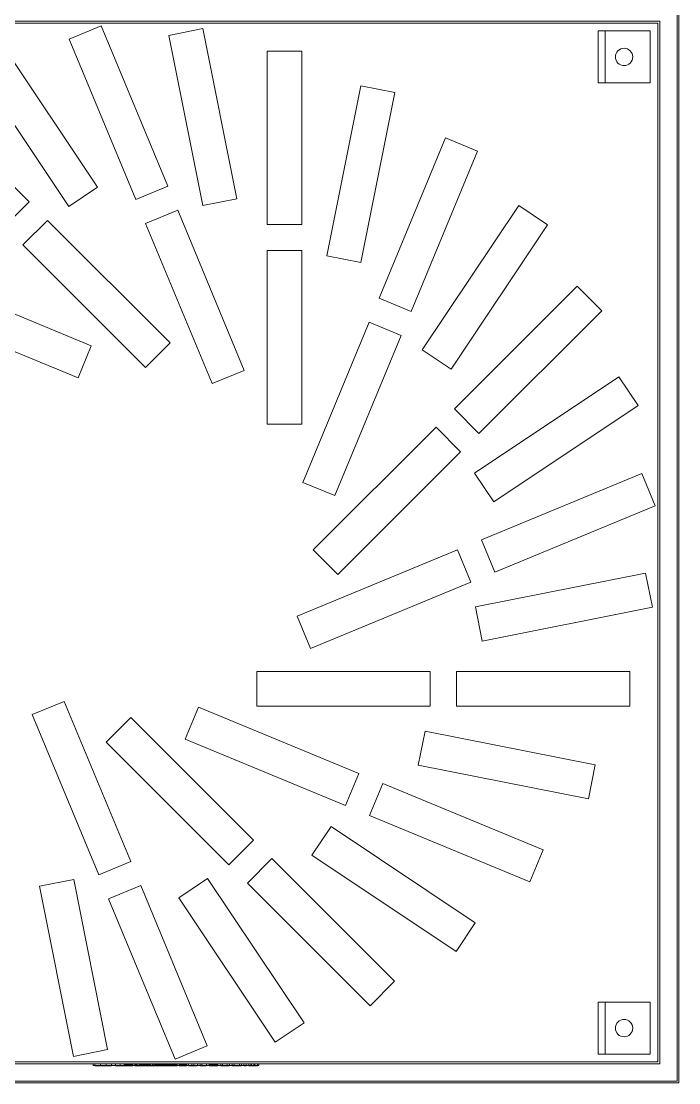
# Model space of a CAD drawing. Header units: inches. Extents: x -772 to 6765, y -813 to 4093.
# Drawn here: x 4043.3 to 4081.2, y 92.6 to 153.8 of the extents above; entities that cross this region are included whole.
import ezdxf

# ---------------------------------------------------------------- set-up
doc = ezdxf.new("R2010")
doc.units = ezdxf.units.IN
doc.header["$MEASUREMENT"] = 0
doc.layers.add('MTY-UFLEME-KANALI', color=20, linetype='Continuous')
doc.layers.add('VDI3805_Objects', color=7, linetype='Continuous', lineweight=0)

# ---------------------------------------------------------------- blocks, each defined once
blk = doc.blocks.new('150_970_03')
at = {"layer": 'VDI3805_Objects', "color": 7}
for p, q in [((-0.0696, 0.3005), (-0.0696, 0.3015)), ((-0.0696, 0.3015), (0.026, 0.3015)), ((0.026, 0.3005), (-0.0696, 0.3005)), ((0.026, 0.3005), (0.026, 0.3015))]:
    blk.add_line(p, q, dxfattribs=at)
at = {"layer": 'VDI3805_Objects', "color": 38}
for p, q in [((-0.06715, 0.3018), (-0.06884, 0.3018)), ((-0.06884, 0.3018), (-0.06884, 0.3006)), ((-0.06884, 0.3018), (-0.0666, 0.3018)), ((-0.06884, 0.3006), (-0.06715, 0.3006)), ((-0.0666, 0.3006), (-0.06884, 0.3006)), ((-0.06527, 0.3018), (-0.06715, 0.3018)), ((-0.06715, 0.3018), (-0.06715, 0.3006)), ((-0.06715, 0.3006), (-0.06527, 0.3006)), ((-0.0666, 0.3018), (-0.0666, 0.3006)), ((-0.065, 0.3018), (-0.06527, 0.3018)), ((-0.06527, 0.3018), (-0.06527, 0.3006)), ((-0.06527, 0.3006), (-0.065, 0.3006)), ((-0.065, 0.3018), (-0.06382, 0.3018)), ((-0.065, 0.3018), (-0.065, 0.3006)), ((-0.06382, 0.3006), (-0.065, 0.3006)), ((-0.06382, 0.3018), (-0.06382, 0.3006)), ((-0.06094, 0.3018), (-0.06214, 0.3018)), ((-0.06214, 0.3006), (-0.06214, 0.3018)), ((-0.06094, 0.3006), (-0.06214, 0.3006)), ((-0.06094, 0.3006), (-0.06094, 0.3018)), ((-0.05834, 0.3018), (-0.05944, 0.3018)), ((-0.05944, 0.3018), (-0.05944, 0.3006)), ((-0.05944, 0.3018), (-0.05833, 0.3018)), ((-0.05944, 0.3006), (-0.05834, 0.3006)), ((-0.05833, 0.3006), (-0.05944, 0.3006)), ((-0.05532, 0.3018), (-0.05834, 0.3018)), ((-0.05834, 0.3018), (-0.05834, 0.3006)), ((-0.05834, 0.3006), (-0.05532, 0.3006)), ((-0.05833, 0.3018), (-0.05833, 0.3006)), ((-0.05833, 0.3018), (-0.05534, 0.3018)), ((-0.05534, 0.3006), (-0.05833, 0.3006)), ((-0.05534, 0.3018), (-0.05534, 0.3006)), ((-0.05534, 0.3018), (-0.05414, 0.3018)), ((-0.05414, 0.3006), (-0.05534, 0.3006)), ((-0.05414, 0.3018), (-0.05532, 0.3018)), ((-0.05532, 0.3018), (-0.05532, 0.3006)), ((-0.05532, 0.3006), (-0.05414, 0.3006)), ((-0.05414, 0.3018), (-0.05414, 0.3006)), ((-0.05134, 0.3018), (-0.05254, 0.3018)), ((-0.05254, 0.3018), (-0.05254, 0.3006)), ((-0.05254, 0.3006), (-0.05134, 0.3006)), ((-0.04864, 0.3018), (-0.05134, 0.3018)), ((-0.05134, 0.3018), (-0.05134, 0.3006)), ((-0.05134, 0.3006), (-0.04864, 0.3006)), ((-0.04864, 0.3018), (-0.04754, 0.3018)), ((-0.04864, 0.3018), (-0.04864, 0.3006)), ((-0.04754, 0.3006), (-0.04864, 0.3006)), ((-0.04754, 0.3018), (-0.04754, 0.3006)), ((-0.04592, 0.3018), (-0.04593, 0.3018)), ((-0.04593, 0.3018), (-0.04593, 0.3006)), ((-0.04593, 0.3018), (-0.04537, 0.3018)), ((-0.04537, 0.3018), (-0.04593, 0.3018)), ((-0.04593, 0.3018), (-0.04593, 0.3006)), ((-0.04593, 0.3018), (-0.04592, 0.3018)), ((-0.04593, 0.3006), (-0.04592, 0.3006)), ((-0.04537, 0.3006), (-0.04593, 0.3006)), ((-0.04593, 0.3006), (-0.04537, 0.3006)), ((-0.04592, 0.3006), (-0.04593, 0.3006)), ((-0.04592, 0.3018), (-0.04559, 0.3018)), ((-0.04558, 0.3018), (-0.04592, 0.3018)), ((-0.04592, 0.3018), (-0.04592, 0.3006)), ((-0.04559, 0.3006), (-0.04592, 0.3006)), ((-0.04592, 0.3006), (-0.04558, 0.3006)), ((-0.04559, 0.3018), (-0.04559, 0.3006)), ((-0.04559, 0.3018), (-0.04532, 0.3018)), ((-0.04532, 0.3006), (-0.04559, 0.3006)), ((-0.04531, 0.3018), (-0.04558, 0.3018)), ((-0.04558, 0.3018), (-0.04558, 0.3006)), ((-0.04558, 0.3006), (-0.04531, 0.3006)), ((-0.04537, 0.3018), (-0.04537, 0.3006)), ((-0.04537, 0.3018), (-0.04477, 0.3018)), ((-0.04477, 0.3018), (-0.04537, 0.3018)), ((-0.04537, 0.3018), (-0.04537, 0.3006)), ((-0.04477, 0.3006), (-0.04537, 0.3006)), ((-0.04537, 0.3006), (-0.04477, 0.3006)), ((-0.04532, 0.3018), (-0.04532, 0.3006)), ((-0.04532, 0.3018), (-0.045, 0.3018)), ((-0.045, 0.3006), (-0.04532, 0.3006)), ((-0.04499, 0.3018), (-0.04531, 0.3018)), ((-0.04531, 0.3018), (-0.04531, 0.3006)), ((-0.04531, 0.3006), (-0.04499, 0.3006)), ((-0.045, 0.3018), (-0.045, 0.3006)), ((-0.045, 0.3018), (-0.04465, 0.3018)), ((-0.04465, 0.3006), (-0.045, 0.3006)), ((-0.04464, 0.3018), (-0.04499, 0.3018)), ((-0.04499, 0.3018), (-0.04499, 0.3006)), ((-0.04499, 0.3006), (-0.04464, 0.3006)), ((-0.04477, 0.3018), (-0.04477, 0.3006)), ((-0.04477, 0.3018), (-0.04415, 0.3018)), ((-0.04415, 0.3018), (-0.04477, 0.3018)), ((-0.04477, 0.3018), (-0.04477, 0.3006)), ((-0.04415, 0.3006), (-0.04477, 0.3006)), ((-0.04477, 0.3006), (-0.04415, 0.3006)), ((-0.04465, 0.3018), (-0.04465, 0.3006)), ((-0.04465, 0.3018), (-0.04428, 0.3018)), ((-0.04428, 0.3006), (-0.04465, 0.3006)), ((-0.04427, 0.3018), (-0.04464, 0.3018)), ((-0.04464, 0.3018), (-0.04464, 0.3006)), ((-0.04464, 0.3006), (-0.04427, 0.3006)), ((-0.04428, 0.3018), (-0.04428, 0.3006)), ((-0.04428, 0.3018), (-0.04392, 0.3018)), ((-0.04392, 0.3006), (-0.04428, 0.3006)), ((-0.04391, 0.3018), (-0.04427, 0.3018)), ((-0.04427, 0.3018), (-0.04427, 0.3006)), ((-0.04427, 0.3006), (-0.04391, 0.3006)), ((-0.04415, 0.3018), (-0.04415, 0.3006)), ((-0.04415, 0.3018), (-0.04353, 0.3018)), ((-0.04353, 0.3018), (-0.04415, 0.3018)), ((-0.04415, 0.3018), (-0.04415, 0.3006)), ((-0.04353, 0.3006), (-0.04415, 0.3006)), ((-0.04415, 0.3006), (-0.04353, 0.3006)), ((-0.04392, 0.3018), (-0.04392, 0.3006)), ((-0.04392, 0.3018), (-0.04356, 0.3018)), ((-0.04356, 0.3006), (-0.04392, 0.3006)), ((-0.04355, 0.3018), (-0.04391, 0.3018)), ((-0.04391, 0.3018), (-0.04391, 0.3006)), ((-0.04391, 0.3006), (-0.04355, 0.3006)), ((-0.04356, 0.3018), (-0.04356, 0.3006)), ((-0.04356, 0.3018), (-0.04323, 0.3018)), ((-0.04323, 0.3006), (-0.04356, 0.3006)), ((-0.04322, 0.3018), (-0.04355, 0.3018)), ((-0.04355, 0.3018), (-0.04355, 0.3006)), ((-0.04355, 0.3006), (-0.04322, 0.3006)), ((-0.04353, 0.3018), (-0.04353, 0.3006)), ((-0.04353, 0.3018), (-0.04294, 0.3018)), ((-0.04294, 0.3018), (-0.04353, 0.3018)), ((-0.04353, 0.3018), (-0.04353, 0.3006)), ((-0.04294, 0.3006), (-0.04353, 0.3006)), ((-0.04353, 0.3006), (-0.04294, 0.3006)), ((-0.04323, 0.3018), (-0.04323, 0.3006)), ((-0.04323, 0.3018), (-0.04294, 0.3018)), ((-0.04294, 0.3006), (-0.04323, 0.3006)), ((-0.04293, 0.3018), (-0.04322, 0.3018)), ((-0.04322, 0.3018), (-0.04322, 0.3006)), ((-0.04322, 0.3006), (-0.04293, 0.3006)), ((-0.04294, 0.3018), (-0.04294, 0.3006)), ((-0.04294, 0.3018), (-0.0427, 0.3018)), ((-0.04294, 0.3018), (-0.04294, 0.3006)), ((-0.04294, 0.3018), (-0.04239, 0.3018)), ((-0.04239, 0.3018), (-0.04294, 0.3018)), ((-0.04294, 0.3018), (-0.04294, 0.3006)), ((-0.0427, 0.3006), (-0.04294, 0.3006)), ((-0.04239, 0.3006), (-0.04294, 0.3006)), ((-0.04294, 0.3006), (-0.04239, 0.3006)), ((-0.0427, 0.3018), (-0.04293, 0.3018)), ((-0.04293, 0.3018), (-0.04293, 0.3006)), ((-0.04293, 0.3006), (-0.0427, 0.3006)), ((-0.0427, 0.3018), (-0.0427, 0.3006)), ((-0.0427, 0.3018), (-0.04253, 0.3018)), ((-0.04252, 0.3018), (-0.0427, 0.3018)), ((-0.0427, 0.3018), (-0.0427, 0.3006)), ((-0.04253, 0.3006), (-0.0427, 0.3006)), ((-0.0427, 0.3006), (-0.04252, 0.3006)), ((-0.04253, 0.3018), (-0.04253, 0.3006)), ((-0.04253, 0.3018), (-0.04241, 0.3018)), ((-0.04241, 0.3006), (-0.04253, 0.3006)), ((-0.04241, 0.3018), (-0.04252, 0.3018)), ((-0.04252, 0.3018), (-0.04252, 0.3006)), ((-0.04252, 0.3006), (-0.04241, 0.3006)), ((-0.04241, 0.3018), (-0.04241, 0.3006)), ((-0.04241, 0.3018), (-0.04238, 0.3018)), ((-0.04238, 0.3018), (-0.04241, 0.3018)), ((-0.04241, 0.3018), (-0.04241, 0.3006)), ((-0.04238, 0.3006), (-0.04241, 0.3006)), ((-0.04241, 0.3006), (-0.04238, 0.3006)), ((-0.04239, 0.3018), (-0.04239, 0.3006)), ((-0.04239, 0.3018), (-0.04191, 0.3018)), ((-0.04191, 0.3018), (-0.04239, 0.3018)), ((-0.04239, 0.3018), (-0.04239, 0.3006)), ((-0.04191, 0.3006), (-0.04239, 0.3006)), ((-0.04239, 0.3006), (-0.04191, 0.3006)), ((-0.04238, 0.3018), (-0.04238, 0.3006)), ((-0.04191, 0.3018), (-0.04191, 0.3006)), ((-0.04191, 0.3018), (-0.04152, 0.3018)), ((-0.04152, 0.3018), (-0.04191, 0.3018)), ((-0.04191, 0.3018), (-0.04191, 0.3006)), ((-0.04152, 0.3006), (-0.04191, 0.3006)), ((-0.04191, 0.3006), (-0.04152, 0.3006)), ((-0.04152, 0.3018), (-0.04152, 0.3006)), ((-0.04152, 0.3018), (-0.04123, 0.3018)), ((-0.04123, 0.3006), (-0.04152, 0.3006)), ((-0.04123, 0.3018), (-0.04123, 0.3006)), ((-0.04123, 0.3018), (-0.04105, 0.3018)), ((-0.04105, 0.3006), (-0.04123, 0.3006)), ((-0.04105, 0.3018), (-0.04105, 0.3006)), ((-0.04105, 0.3018), (-0.04099, 0.3018)), ((-0.04099, 0.3006), (-0.04105, 0.3006)), ((-0.04099, 0.3018), (-0.04099, 0.3006)), ((-0.03944, 0.3018), (-0.03564, 0.3018)), ((-0.03944, 0.3018), (-0.03944, 0.3006)), ((-0.03944, 0.3018), (-0.03674, 0.3018)), ((-0.03564, 0.3006), (-0.03944, 0.3006)), ((-0.03674, 0.3006), (-0.03944, 0.3006)), ((-0.03674, 0.3018), (-0.03674, 0.3006)), ((-0.03564, 0.3018), (-0.03564, 0.3006)), ((-0.02894, 0.3018), (-0.03414, 0.3018)), ((-0.03414, 0.3018), (-0.03414, 0.3006)), ((-0.03414, 0.3018), (-0.03214, 0.3018)), ((-0.03414, 0.3006), (-0.02894, 0.3006)), ((-0.03214, 0.3006), (-0.03414, 0.3006)), ((-0.03214, 0.3018), (-0.03214, 0.3006)), ((-0.03214, 0.3018), (-0.03094, 0.3018)), ((-0.03094, 0.3006), (-0.03214, 0.3006)), ((-0.03094, 0.3018), (-0.03094, 0.3006)), ((-0.03094, 0.3018), (-0.02894, 0.3018)), ((-0.02894, 0.3006), (-0.03094, 0.3006)), ((-0.02894, 0.3018), (-0.02894, 0.3006)), ((-0.02808, 0.3018), (-0.02812, 0.3018)), ((-0.02812, 0.3018), (-0.02812, 0.3006)), ((-0.02812, 0.3006), (-0.02808, 0.3006)), ((-0.02808, 0.3018), (-0.02794, 0.3018)), ((-0.02808, 0.3018), (-0.02808, 0.3006)), ((-0.02794, 0.3006), (-0.02808, 0.3006)), ((-0.02794, 0.3018), (-0.02794, 0.3006)), ((-0.02794, 0.3018), (-0.02773, 0.3018)), ((-0.02773, 0.3006), (-0.02794, 0.3006)), ((-0.02776, 0.3006), (-0.02776, 0.3018)), ((-0.02776, 0.3018), (-0.02772, 0.3018)), ((-0.02772, 0.3006), (-0.02776, 0.3006)), ((-0.02773, 0.3018), (-0.02773, 0.3006)), ((-0.02773, 0.3018), (-0.02745, 0.3018)), ((-0.02745, 0.3006), (-0.02773, 0.3006)), ((-0.02772, 0.3006), (-0.02772, 0.3018)), ((-0.02772, 0.3018), (-0.02761, 0.3018)), ((-0.02761, 0.3006), (-0.02772, 0.3006)), ((-0.02761, 0.3006), (-0.02761, 0.3018)), ((-0.02761, 0.3018), (-0.02743, 0.3018)), ((-0.02743, 0.3006), (-0.02761, 0.3006)), ((-0.02745, 0.3018), (-0.02745, 0.3006)), ((-0.02745, 0.3018), (-0.0271, 0.3018)), ((-0.0271, 0.3006), (-0.02745, 0.3006)), ((-0.02743, 0.3006), (-0.02743, 0.3018)), ((-0.02743, 0.3018), (-0.02719, 0.3018)), ((-0.02719, 0.3006), (-0.02743, 0.3006)), ((-0.02719, 0.3006), (-0.02719, 0.3018)), ((-0.02719, 0.3018), (-0.0269, 0.3018)), ((-0.0269, 0.3006), (-0.02719, 0.3006)), ((-0.0271, 0.3018), (-0.0271, 0.3006)), ((-0.0271, 0.3018), (-0.0267, 0.3018)), ((-0.0267, 0.3006), (-0.0271, 0.3006)), ((-0.02628, 0.3018), (-0.02695, 0.3018)), ((-0.02695, 0.3018), (-0.02695, 0.3006)), ((-0.02695, 0.3018), (-0.0265, 0.3018)), ((-0.02693, 0.3018), (-0.02695, 0.3018)), ((-0.02695, 0.3018), (-0.02694, 0.3018)), ((-0.02695, 0.3018), (-0.02695, 0.3006)), ((-0.02695, 0.3006), (-0.02628, 0.3006)), ((-0.0265, 0.3006), (-0.02695, 0.3006)), ((-0.02694, 0.3006), (-0.02695, 0.3006)), ((-0.02695, 0.3006), (-0.02694, 0.3006)), ((-0.02693, 0.3006), (-0.02695, 0.3006)), ((-0.02694, 0.3018), (-0.0269, 0.3018)), ((-0.02694, 0.3018), (-0.02694, 0.3006)), ((-0.0269, 0.3006), (-0.02694, 0.3006)), ((-0.02687, 0.3018), (-0.02693, 0.3018)), ((-0.02693, 0.3018), (-0.02693, 0.3006)), ((-0.02687, 0.3006), (-0.02693, 0.3006)), ((-0.0269, 0.3006), (-0.0269, 0.3018)), ((-0.0269, 0.3018), (-0.02656, 0.3018)), ((-0.0269, 0.3018), (-0.02684, 0.3018)), ((-0.0269, 0.3018), (-0.0269, 0.3006)), ((-0.02656, 0.3006), (-0.0269, 0.3006)), ((-0.02684, 0.3006), (-0.0269, 0.3006)), ((-0.0268, 0.3018), (-0.02687, 0.3018)), ((-0.02687, 0.3018), (-0.02687, 0.3006)), ((-0.0268, 0.3006), (-0.02687, 0.3006)), ((-0.02674, 0.3018), (-0.02684, 0.3018)), ((-0.02684, 0.3018), (-0.02684, 0.3006)), ((-0.02684, 0.3006), (-0.02674, 0.3006)), ((-0.02669, 0.3018), (-0.0268, 0.3018)), ((-0.0268, 0.3018), (-0.0268, 0.3006)), ((-0.02669, 0.3006), (-0.0268, 0.3006)), ((-0.02663, 0.3018), (-0.02674, 0.3018)), ((-0.02674, 0.3018), (-0.02674, 0.3006)), ((-0.02674, 0.3006), (-0.02663, 0.3006)), ((-0.0267, 0.3018), (-0.0267, 0.3006)), ((-0.0267, 0.3018), (-0.02627, 0.3018)), ((-0.02627, 0.3006), (-0.0267, 0.3006)), ((-0.02657, 0.3018), (-0.02669, 0.3018)), ((-0.02669, 0.3018), (-0.02669, 0.3006)), ((-0.02657, 0.3006), (-0.02669, 0.3006)), ((-0.0265, 0.3018), (-0.02663, 0.3018)), ((-0.02663, 0.3018), (-0.02663, 0.3006)), ((-0.02663, 0.3006), (-0.0265, 0.3006)), ((-0.02643, 0.3018), (-0.02657, 0.3018)), ((-0.02657, 0.3018), (-0.02657, 0.3006)), ((-0.02643, 0.3006), (-0.02657, 0.3006)), ((-0.02656, 0.3006), (-0.02656, 0.3018)), ((-0.02656, 0.3018), (-0.0262, 0.3018)), ((-0.0262, 0.3006), (-0.02656, 0.3006)), ((-0.02653, 0.3006), (-0.02653, 0.3018)), ((-0.02653, 0.3018), (-0.02652, 0.3018)), ((-0.02652, 0.3006), (-0.02653, 0.3006)), ((-0.02652, 0.3006), (-0.02652, 0.3018)), ((-0.02652, 0.3018), (-0.0265, 0.3018)), ((-0.0265, 0.3006), (-0.02652, 0.3006)), ((-0.02635, 0.3018), (-0.0265, 0.3018)), ((-0.0265, 0.3018), (-0.0265, 0.3006)), ((-0.0265, 0.3018), (-0.0265, 0.3006)), ((-0.0265, 0.3018), (-0.02582, 0.3018)), ((-0.0265, 0.3006), (-0.0265, 0.3018)), ((-0.0265, 0.3018), (-0.02647, 0.3018)), ((-0.0265, 0.3006), (-0.02635, 0.3006)), ((-0.02582, 0.3006), (-0.0265, 0.3006)), ((-0.02647, 0.3006), (-0.0265, 0.3006)), ((-0.02647, 0.3006), (-0.02647, 0.3018)), ((-0.02647, 0.3018), (-0.02643, 0.3018)), ((-0.02643, 0.3006), (-0.02647, 0.3006)), ((-0.02628, 0.3018), (-0.02643, 0.3018)), ((-0.02643, 0.3018), (-0.02643, 0.3006)), ((-0.02643, 0.3006), (-0.02643, 0.3018)), ((-0.02643, 0.3018), (-0.02638, 0.3018)), ((-0.02628, 0.3006), (-0.02643, 0.3006)), ((-0.02638, 0.3006), (-0.02643, 0.3006)), ((-0.02638, 0.3006), (-0.02638, 0.3018)), ((-0.02638, 0.3018), (-0.02633, 0.3018)), ((-0.02633, 0.3006), (-0.02638, 0.3006)), ((-0.0262, 0.3018), (-0.02635, 0.3018)), ((-0.02635, 0.3018), (-0.02635, 0.3006)), ((-0.02635, 0.3006), (-0.0262, 0.3006)), ((-0.02633, 0.3006), (-0.02633, 0.3018)), ((-0.02633, 0.3018), (-0.02626, 0.3018)), ((-0.02626, 0.3006), (-0.02633, 0.3006)), ((-0.02628, 0.3018), (-0.02628, 0.3006)), ((-0.02627, 0.3018), (-0.02627, 0.3006)), ((-0.02627, 0.3018), (-0.02582, 0.3018)), ((-0.02582, 0.3006), (-0.02627, 0.3006)), ((-0.02626, 0.3006), (-0.02626, 0.3018)), ((-0.0262, 0.3018), (-0.02626, 0.3018)), ((-0.02626, 0.3006), (-0.0262, 0.3006)), ((-0.0262, 0.3006), (-0.0262, 0.3018)), ((-0.0262, 0.3018), (-0.02582, 0.3018)), ((-0.02492, 0.3018), (-0.0262, 0.3018)), ((-0.0262, 0.3018), (-0.0262, 0.3006)), ((-0.02529, 0.3018), (-0.0262, 0.3018)), ((-0.02582, 0.3006), (-0.0262, 0.3006)), ((-0.0262, 0.3006), (-0.02492, 0.3006)), ((-0.0262, 0.3006), (-0.02529, 0.3006)), ((-0.02582, 0.3006), (-0.02582, 0.3018)), ((-0.02582, 0.3018), (-0.02544, 0.3018)), ((-0.02582, 0.3018), (-0.02537, 0.3018)), ((-0.02582, 0.3018), (-0.02582, 0.3006)), ((-0.02582, 0.3018), (-0.02529, 0.3018)), ((-0.02544, 0.3006), (-0.02582, 0.3006)), ((-0.02537, 0.3006), (-0.02582, 0.3006)), ((-0.02529, 0.3006), (-0.02582, 0.3006)), ((-0.02544, 0.3006), (-0.02544, 0.3018)), ((-0.02544, 0.3018), (-0.02508, 0.3018)), ((-0.02508, 0.3006), (-0.02544, 0.3006)), ((-0.02494, 0.3018), (-0.02537, 0.3018)), ((-0.02537, 0.3018), (-0.02537, 0.3006)), ((-0.02537, 0.3006), (-0.02494, 0.3006)), ((-0.02529, 0.3018), (-0.02529, 0.3006)), ((-0.02529, 0.3018), (-0.02492, 0.3018)), ((-0.02492, 0.3006), (-0.02529, 0.3006)), ((-0.02508, 0.3006), (-0.02508, 0.3018)), ((-0.02508, 0.3018), (-0.02474, 0.3018)), ((-0.02474, 0.3006), (-0.02508, 0.3006)), ((-0.02454, 0.3018), (-0.02494, 0.3018)), ((-0.02494, 0.3018), (-0.02494, 0.3006)), ((-0.02494, 0.3006), (-0.02454, 0.3006)), ((-0.02492, 0.3018), (-0.02492, 0.3006)), ((-0.02474, 0.3006), (-0.02474, 0.3018)), ((-0.02474, 0.3018), (-0.02445, 0.3018)), ((-0.02445, 0.3006), (-0.02474, 0.3006)), ((-0.02419, 0.3018), (-0.02454, 0.3018)), ((-0.02454, 0.3018), (-0.02454, 0.3006)), ((-0.02454, 0.3006), (-0.02419, 0.3006)), ((-0.02445, 0.3006), (-0.02445, 0.3018)), ((-0.02445, 0.3018), (-0.02421, 0.3018)), ((-0.02421, 0.3006), (-0.02445, 0.3006)), ((-0.02421, 0.3006), (-0.02421, 0.3018)), ((-0.02421, 0.3018), (-0.02403, 0.3018)), ((-0.02403, 0.3006), (-0.02421, 0.3006)), ((-0.02391, 0.3018), (-0.02419, 0.3018)), ((-0.02419, 0.3018), (-0.02419, 0.3006)), ((-0.02419, 0.3006), (-0.02391, 0.3006)), ((-0.02403, 0.3006), (-0.02403, 0.3018)), ((-0.02403, 0.3018), (-0.02392, 0.3018)), ((-0.02392, 0.3006), (-0.02403, 0.3006)), ((-0.02392, 0.3006), (-0.02392, 0.3018)), ((-0.02388, 0.3018), (-0.02392, 0.3018)), ((-0.02392, 0.3006), (-0.02388, 0.3006)), ((-0.02391, 0.3018), (-0.0237, 0.3018)), ((-0.02391, 0.3018), (-0.02391, 0.3006)), ((-0.0237, 0.3006), (-0.02391, 0.3006)), ((-0.02388, 0.3006), (-0.02388, 0.3018)), ((-0.0237, 0.3018), (-0.0237, 0.3006)), ((-0.0237, 0.3018), (-0.02356, 0.3018)), ((-0.02356, 0.3006), (-0.0237, 0.3006)), ((-0.02356, 0.3018), (-0.02356, 0.3006)), ((-0.02356, 0.3018), (-0.02352, 0.3018)), ((-0.02352, 0.3006), (-0.02356, 0.3006)), ((-0.02352, 0.3018), (-0.02352, 0.3006)), ((-0.02205, 0.3018), (-0.0224, 0.3018)), ((-0.0224, 0.3018), (-0.0224, 0.3006)), ((-0.0224, 0.3018), (-0.01929, 0.3018)), ((-0.0224, 0.3006), (-0.02205, 0.3006)), ((-0.01929, 0.3006), (-0.0224, 0.3006)), ((-0.01894, 0.3018), (-0.02205, 0.3018)), ((-0.02205, 0.3018), (-0.02205, 0.3006)), ((-0.02205, 0.3006), (-0.01894, 0.3006)), ((-0.01881, 0.3018), (-0.02192, 0.3018)), ((-0.02192, 0.3018), (-0.02192, 0.3006)), ((-0.02192, 0.3018), (-0.01351, 0.3018)), ((-0.02192, 0.3006), (-0.01881, 0.3006)), ((-0.01351, 0.3006), (-0.02192, 0.3006)), ((-0.02119, 0.3018), (-0.02155, 0.3018)), ((-0.02155, 0.3018), (-0.02155, 0.3006)), ((-0.02155, 0.3018), (-0.01844, 0.3018)), ((-0.02155, 0.3006), (-0.02119, 0.3006)), ((-0.01844, 0.3006), (-0.02155, 0.3006)), ((-0.01808, 0.3018), (-0.02119, 0.3018)), ((-0.02119, 0.3018), (-0.02119, 0.3006)), ((-0.02119, 0.3006), (-0.01808, 0.3006)), ((-0.02035, 0.3018), (-0.0207, 0.3018)), ((-0.0207, 0.3018), (-0.0207, 0.3006)), ((-0.0207, 0.3018), (-0.01759, 0.3018)), ((-0.0207, 0.3006), (-0.02035, 0.3006)), ((-0.01759, 0.3006), (-0.0207, 0.3006)), ((-0.01724, 0.3018), (-0.02035, 0.3018)), ((-0.02035, 0.3018), (-0.02035, 0.3006)), ((-0.02035, 0.3006), (-0.01724, 0.3006)), ((-0.01949, 0.3018), (-0.01984, 0.3018)), ((-0.01984, 0.3018), (-0.01984, 0.3006)), ((-0.01984, 0.3018), (-0.01673, 0.3018)), ((-0.01984, 0.3006), (-0.01949, 0.3006)), ((-0.01673, 0.3006), (-0.01984, 0.3006)), ((-0.01708, 0.3018), (-0.01949, 0.3018)), ((-0.01949, 0.3018), (-0.01949, 0.3006)), ((-0.01949, 0.3006), (-0.01708, 0.3006)), ((-0.01929, 0.3018), (-0.01929, 0.3006)), ((-0.01929, 0.3018), (-0.01894, 0.3018)), ((-0.01894, 0.3006), (-0.01929, 0.3006)), ((-0.01864, 0.3018), (-0.01899, 0.3018)), ((-0.01899, 0.3018), (-0.01899, 0.3006)), ((-0.01899, 0.3018), (-0.01758, 0.3018)), ((-0.01899, 0.3006), (-0.01864, 0.3006)), ((-0.01758, 0.3006), (-0.01899, 0.3006)), ((-0.01894, 0.3018), (-0.01894, 0.3006)), ((-0.0104, 0.3018), (-0.01881, 0.3018)), ((-0.01881, 0.3018), (-0.01881, 0.3006)), ((-0.01881, 0.3006), (-0.0104, 0.3006)), ((-0.01793, 0.3018), (-0.01864, 0.3018)), ((-0.01864, 0.3018), (-0.01864, 0.3006)), ((-0.01864, 0.3006), (-0.01793, 0.3006)), ((-0.01844, 0.3018), (-0.01844, 0.3006)), ((-0.01844, 0.3018), (-0.01808, 0.3018)), ((-0.01808, 0.3006), (-0.01844, 0.3006)), ((-0.01808, 0.3018), (-0.01808, 0.3006)), ((-0.01758, 0.3018), (-0.01793, 0.3018)), ((-0.01793, 0.3018), (-0.01793, 0.3006)), ((-0.01793, 0.3006), (-0.01758, 0.3006)), ((-0.01759, 0.3018), (-0.01759, 0.3006)), ((-0.01759, 0.3018), (-0.01724, 0.3018)), ((-0.01724, 0.3006), (-0.01759, 0.3006)), ((-0.01758, 0.3018), (-0.01758, 0.3006)), ((-0.01724, 0.3018), (-0.01724, 0.3006)), ((-0.01673, 0.3018), (-0.01708, 0.3018)), ((-0.01708, 0.3018), (-0.01708, 0.3006)), ((-0.01708, 0.3006), (-0.01673, 0.3006)), ((-0.01673, 0.3018), (-0.01673, 0.3006)), ((-0.01604, 0.3018), (-0.01293, 0.3018)), ((-0.01569, 0.3018), (-0.01604, 0.3018)), ((-0.01604, 0.3018), (-0.01604, 0.3006)), ((-0.01293, 0.3006), (-0.01604, 0.3006)), ((-0.01604, 0.3006), (-0.01569, 0.3006)), ((-0.01344, 0.3018), (-0.0157, 0.3018)), ((-0.0157, 0.3018), (-0.0157, 0.3006)), ((-0.0157, 0.3018), (-0.01535, 0.3018)), ((-0.0157, 0.3006), (-0.01344, 0.3006)), ((-0.01535, 0.3006), (-0.0157, 0.3006)), ((-0.01258, 0.3018), (-0.01569, 0.3018)), ((-0.01569, 0.3018), (-0.01569, 0.3006)), ((-0.01569, 0.3006), (-0.01258, 0.3006)), ((-0.01535, 0.3018), (-0.01379, 0.3018)), ((-0.01535, 0.3018), (-0.01535, 0.3006)), ((-0.01379, 0.3006), (-0.01535, 0.3006)), ((-0.0152, 0.3018), (-0.01208, 0.3018)), ((-0.01485, 0.3018), (-0.0152, 0.3018)), ((-0.0152, 0.3018), (-0.0152, 0.3006)), ((-0.01208, 0.3006), (-0.0152, 0.3006)), ((-0.0152, 0.3006), (-0.01485, 0.3006)), ((-0.01428, 0.3018), (-0.01485, 0.3018)), ((-0.01485, 0.3018), (-0.01485, 0.3006)), ((-0.01485, 0.3018), (-0.01457, 0.3018)), ((-0.01173, 0.3018), (-0.01485, 0.3018)), ((-0.01485, 0.3018), (-0.01485, 0.3006)), ((-0.01485, 0.3006), (-0.01428, 0.3006)), ((-0.01457, 0.3006), (-0.01485, 0.3006)), ((-0.01485, 0.3006), (-0.01173, 0.3006)), ((-0.01457, 0.3018), (-0.01457, 0.3006)), ((-0.01457, 0.3018), (-0.01428, 0.3018)), ((-0.01428, 0.3006), (-0.01457, 0.3006)), ((-0.01434, 0.3018), (-0.01123, 0.3018)), ((-0.01399, 0.3018), (-0.01434, 0.3018)), ((-0.01434, 0.3018), (-0.01434, 0.3006)), ((-0.01123, 0.3006), (-0.01434, 0.3006)), ((-0.01434, 0.3006), (-0.01399, 0.3006)), ((-0.01428, 0.3018), (-0.01428, 0.3006)), ((-0.01088, 0.3018), (-0.01399, 0.3018)), ((-0.01399, 0.3018), (-0.01399, 0.3006)), ((-0.01399, 0.3006), (-0.01088, 0.3006)), ((-0.01379, 0.3018), (-0.01379, 0.3006)), ((-0.01379, 0.3018), (-0.01344, 0.3018)), ((-0.01344, 0.3006), (-0.01379, 0.3006)), ((-0.01351, 0.3018), (-0.0104, 0.3018)), ((-0.01351, 0.3018), (-0.01351, 0.3006)), ((-0.0104, 0.3006), (-0.01351, 0.3006)), ((-0.01344, 0.3018), (-0.01344, 0.3006)), ((-0.01293, 0.3018), (-0.01293, 0.3006)), ((-0.01293, 0.3018), (-0.01258, 0.3018)), ((-0.01258, 0.3006), (-0.01293, 0.3006)), ((-0.01258, 0.3018), (-0.01258, 0.3006)), ((-0.01208, 0.3018), (-0.01208, 0.3006)), ((-0.01208, 0.3018), (-0.01173, 0.3018)), ((-0.01173, 0.3006), (-0.01208, 0.3006)), ((-0.01173, 0.3018), (-0.01173, 0.3006)), ((-0.01123, 0.3018), (-0.01123, 0.3006)), ((-0.01123, 0.3018), (-0.01088, 0.3018)), ((-0.01088, 0.3006), (-0.01123, 0.3006)), ((-0.01088, 0.3018), (-0.01088, 0.3006)), ((-0.0104, 0.3018), (-0.0104, 0.3006)), ((-0.00988, 0.3018), (-0.01, 0.3018)), ((-0.01, 0.3018), (-0.01, 0.3006)), ((-0.00988, 0.3006), (-0.01, 0.3006)), ((-0.00954, 0.3018), (-0.00988, 0.3018)), ((-0.00988, 0.3018), (-0.00988, 0.3006)), ((-0.00988, 0.3006), (-0.00954, 0.3006)), ((-0.00899, 0.3018), (-0.00954, 0.3018)), ((-0.00954, 0.3018), (-0.00954, 0.3006)), ((-0.00954, 0.3006), (-0.00899, 0.3006)), ((-0.00824, 0.3018), (-0.00899, 0.3018)), ((-0.00899, 0.3018), (-0.00899, 0.3006)), ((-0.00899, 0.3006), (-0.00824, 0.3006)), ((-0.00733, 0.3018), (-0.00824, 0.3018)), ((-0.00824, 0.3018), (-0.00824, 0.3006)), ((-0.00824, 0.3006), (-0.00733, 0.3006)), ((-0.0063, 0.3018), (-0.00733, 0.3018)), ((-0.00733, 0.3018), (-0.00733, 0.3006)), ((-0.00733, 0.3006), (-0.0063, 0.3006)), ((-0.00724, 0.3018), (-0.0073, 0.3018)), ((-0.0073, 0.3006), (-0.0073, 0.3018)), ((-0.0073, 0.3006), (-0.00724, 0.3006)), ((-0.00724, 0.3006), (-0.00724, 0.3018)), ((-0.00705, 0.3018), (-0.00724, 0.3018)), ((-0.00724, 0.3006), (-0.00705, 0.3006)), ((-0.00705, 0.3006), (-0.00705, 0.3018)), ((-0.00674, 0.3018), (-0.00705, 0.3018)), ((-0.00705, 0.3006), (-0.00674, 0.3006)), ((-0.00674, 0.3006), (-0.00674, 0.3018)), ((-0.00633, 0.3018), (-0.00674, 0.3018)), ((-0.00674, 0.3006), (-0.00633, 0.3006)), ((-0.00633, 0.3006), (-0.00633, 0.3018)), ((-0.00583, 0.3018), (-0.00633, 0.3018)), ((-0.00633, 0.3006), (-0.00583, 0.3006)), ((-0.00517, 0.3018), (-0.0063, 0.3018)), ((-0.0063, 0.3018), (-0.0063, 0.3006)), ((-0.0063, 0.3006), (-0.00517, 0.3006)), ((-0.00583, 0.3006), (-0.00583, 0.3018)), ((-0.00526, 0.3018), (-0.00583, 0.3018)), ((-0.00583, 0.3006), (-0.00526, 0.3006)), ((-0.00464, 0.3018), (-0.00526, 0.3018)), ((-0.00526, 0.3006), (-0.00526, 0.3018)), ((-0.00526, 0.3006), (-0.00464, 0.3006)), ((-0.004, 0.3018), (-0.00517, 0.3018)), ((-0.00517, 0.3018), (-0.00517, 0.3006)), ((-0.00517, 0.3006), (-0.004, 0.3006)), ((-0.00464, 0.3006), (-0.00464, 0.3018)), ((-0.004, 0.3018), (-0.00464, 0.3018)), ((-0.00464, 0.3006), (-0.004, 0.3006)), ((-0.00283, 0.3018), (-0.004, 0.3018)), ((-0.004, 0.3018), (-0.004, 0.3006)), ((-0.00336, 0.3018), (-0.004, 0.3018)), ((-0.004, 0.3006), (-0.00283, 0.3006)), ((-0.004, 0.3006), (-0.00336, 0.3006)), ((-0.00336, 0.3006), (-0.00336, 0.3018)), ((-0.00274, 0.3018), (-0.00336, 0.3018)), ((-0.00336, 0.3006), (-0.00274, 0.3006)), ((-0.0017, 0.3018), (-0.00283, 0.3018)), ((-0.00283, 0.3018), (-0.00283, 0.3006)), ((-0.00283, 0.3006), (-0.0017, 0.3006)), ((-0.00274, 0.3006), (-0.00274, 0.3018)), ((-0.00217, 0.3018), (-0.00274, 0.3018)), ((-0.00274, 0.3006), (-0.00217, 0.3006)), ((-0.00217, 0.3006), (-0.00217, 0.3018)), ((-0.00167, 0.3018), (-0.00217, 0.3018)), ((-0.00217, 0.3006), (-0.00167, 0.3006)), ((-0.00067, 0.3018), (-0.0017, 0.3018)), ((-0.0017, 0.3018), (-0.0017, 0.3006)), ((-0.00067, 0.3006), (-0.0017, 0.3006)), ((-0.00167, 0.3006), (-0.00167, 0.3018)), ((-0.00126, 0.3018), (-0.00167, 0.3018)), ((-0.00167, 0.3006), (-0.00126, 0.3006)), ((-0.00126, 0.3006), (-0.00126, 0.3018)), ((-0.00095, 0.3018), (-0.00126, 0.3018)), ((-0.00126, 0.3006), (-0.00095, 0.3006)), ((-0.00095, 0.3006), (-0.00095, 0.3018)), ((-0.00076, 0.3018), (-0.00095, 0.3018)), ((-0.00095, 0.3006), (-0.00076, 0.3006)), ((-0.0007, 0.3018), (-0.00076, 0.3018)), ((-0.00076, 0.3006), (-0.00076, 0.3018)), ((-0.00076, 0.3006), (-0.0007, 0.3006)), ((-0.0007, 0.3006), (-0.0007, 0.3018)), ((0.00024, 0.3018), (-0.00067, 0.3018)), ((-0.00067, 0.3018), (-0.00067, 0.3006)), ((0.00024, 0.3006), (-0.00067, 0.3006)), ((0.00099, 0.3018), (0.00024, 0.3018)), ((0.00024, 0.3018), (0.00024, 0.3006)), ((0.00099, 0.3006), (0.00024, 0.3006)), ((0.00154, 0.3018), (0.00099, 0.3018)), ((0.00099, 0.3018), (0.00099, 0.3006)), ((0.00154, 0.3006), (0.00099, 0.3006)), ((0.00188, 0.3018), (0.00154, 0.3018)), ((0.00154, 0.3018), (0.00154, 0.3006)), ((0.00188, 0.3006), (0.00154, 0.3006)), ((0.002, 0.3018), (0.00188, 0.3018)), ((0.00188, 0.3018), (0.00188, 0.3006)), ((0.002, 0.3006), (0.00188, 0.3006)), ((0.002, 0.3018), (0.002, 0.3006)), ((0.00572, 0.3018), (0.0031, 0.3018)), ((0.0031, 0.3018), (0.0031, 0.3006)), ((0.0031, 0.3018), (0.00716, 0.3018)), ((0.0031, 0.3006), (0.00572, 0.3006)), ((0.00716, 0.3006), (0.0031, 0.3006)), ((0.00372, 0.3018), (0.00382, 0.3018)), ((0.00372, 0.3018), (0.0038, 0.3018)), ((0.00372, 0.3018), (0.00372, 0.3006)), ((0.00382, 0.3006), (0.00372, 0.3006)), ((0.0038, 0.3006), (0.00372, 0.3006)), ((0.0038, 0.3018), (0.00405, 0.3018)), ((0.0038, 0.3018), (0.0038, 0.3006)), ((0.00405, 0.3006), (0.0038, 0.3006)), ((0.00382, 0.3018), (0.00382, 0.3006)), ((0.00382, 0.3018), (0.00407, 0.3018)), ((0.00407, 0.3006), (0.00382, 0.3006)), ((0.00405, 0.3018), (0.00445, 0.3018)), ((0.00405, 0.3018), (0.00405, 0.3006)), ((0.00445, 0.3006), (0.00405, 0.3006)), ((0.00407, 0.3018), (0.00407, 0.3006)), ((0.00407, 0.3018), (0.00449, 0.3018)), ((0.00449, 0.3006), (0.00407, 0.3006)), ((0.00445, 0.3018), (0.005, 0.3018)), ((0.00445, 0.3018), (0.00445, 0.3006)), ((0.005, 0.3006), (0.00445, 0.3006)), ((0.00449, 0.3018), (0.00449, 0.3006)), ((0.00449, 0.3018), (0.00504, 0.3018)), ((0.00504, 0.3006), (0.00449, 0.3006)), ((0.005, 0.3018), (0.00566, 0.3018)), ((0.005, 0.3018), (0.005, 0.3006)), ((0.00566, 0.3006), (0.005, 0.3006)), ((0.00504, 0.3018), (0.00504, 0.3006)), ((0.00504, 0.3018), (0.00572, 0.3018)), ((0.00572, 0.3006), (0.00504, 0.3006)), ((0.00642, 0.3018), (0.00566, 0.3018)), ((0.00566, 0.3018), (0.00566, 0.3006)), ((0.00566, 0.3006), (0.00642, 0.3006)), ((0.00572, 0.3018), (0.00572, 0.3006)), ((0.00725, 0.3018), (0.00642, 0.3018)), ((0.00642, 0.3018), (0.00642, 0.3006)), ((0.00642, 0.3006), (0.00725, 0.3006)), ((0.0065, 0.3006), (0.0065, 0.3018)), ((0.0065, 0.3018), (0.00653, 0.3018)), ((0.00653, 0.3006), (0.0065, 0.3006)), ((0.00653, 0.3006), (0.00653, 0.3018)), ((0.00653, 0.3018), (0.00662, 0.3018)), ((0.00662, 0.3006), (0.00653, 0.3006)), ((0.00662, 0.3006), (0.00662, 0.3018)), ((0.00662, 0.3018), (0.00677, 0.3018)), ((0.00677, 0.3006), (0.00662, 0.3006)), ((0.00697, 0.3018), (0.00677, 0.3018)), ((0.00677, 0.3006), (0.00677, 0.3018)), ((0.00677, 0.3006), (0.00697, 0.3006)), ((0.00697, 0.3006), (0.00697, 0.3018)), ((0.00721, 0.3018), (0.00697, 0.3018)), ((0.00697, 0.3006), (0.00721, 0.3006)), ((0.00716, 0.3018), (0.00716, 0.3006)), ((0.00716, 0.3018), (0.0103, 0.3018)), ((0.0103, 0.3006), (0.00716, 0.3006)), ((0.00721, 0.3006), (0.00721, 0.3018)), ((0.00749, 0.3018), (0.00721, 0.3018)), ((0.00721, 0.3006), (0.00749, 0.3006)), ((0.0081, 0.3018), (0.00725, 0.3018)), ((0.00725, 0.3018), (0.00725, 0.3006)), ((0.00725, 0.3006), (0.0081, 0.3006)), ((0.00749, 0.3006), (0.00749, 0.3018)), ((0.00779, 0.3018), (0.00749, 0.3018)), ((0.00749, 0.3006), (0.00779, 0.3006)), ((0.00779, 0.3006), (0.00779, 0.3018)), ((0.0081, 0.3018), (0.00779, 0.3018)), ((0.00779, 0.3006), (0.0081, 0.3006)), ((0.0131, 0.3018), (0.0081, 0.3018)), ((0.0081, 0.3018), (0.0081, 0.3006)), ((0.0081, 0.3006), (0.0081, 0.3018)), ((0.0081, 0.3018), (0.0104, 0.3018)), ((0.0081, 0.3006), (0.0131, 0.3006)), ((0.0104, 0.3006), (0.0081, 0.3006)), ((0.0103, 0.3018), (0.0131, 0.3018)), ((0.0103, 0.3018), (0.0103, 0.3006)), ((0.0131, 0.3006), (0.0103, 0.3006)), ((0.0104, 0.3006), (0.0104, 0.3018)), ((0.0131, 0.3018), (0.0131, 0.3006)), ((0.025, 0.3018), (0.0153, 0.3018)), ((0.0153, 0.3018), (0.0153, 0.3006)), ((0.0153, 0.3018), (0.0185, 0.3018)), ((0.0153, 0.3006), (0.025, 0.3006)), ((0.0185, 0.3006), (0.0153, 0.3006)), ((0.0185, 0.3018), (0.0218, 0.3018)), ((0.0185, 0.3018), (0.0185, 0.3006)), ((0.0218, 0.3006), (0.0185, 0.3006)), ((0.0218, 0.3018), (0.0218, 0.3006)), ((0.0218, 0.3018), (0.025, 0.3018)), ((0.025, 0.3006), (0.0218, 0.3006)), ((0.025, 0.3018), (0.025, 0.3006))]:
    blk.add_line(p, q, dxfattribs=at)
blk = doc.blocks.new('70003_970_03')
at = {"layer": 'VDI3805_Objects', "color": 7}
for p, q in [((0.3115, 0.3115), (-0.3115, 0.3115)), ((-0.3115, 0.3115), (-0.3115, -0.3115)), ((-0.03971, 0.29023), (-0.02124, 0.29788)), ((-0.02124, 0.29788), (0.01703, 0.20549)), ((0.01767, 0.2924), (0.03729, 0.2963)), ((0.03729, 0.2963), (0.0568, 0.19822)), ((-0.09557, 0.2769), (-0.07894, 0.28802)), ((-0.07894, 0.28802), (-0.02338, 0.20487)), ((-0.00145, 0.19784), (-0.03971, 0.29023)), ((0.03718, 0.19432), (0.01767, 0.2924)), ((-0.04001, 0.19376), (-0.09557, 0.2769)), ((-0.14776, 0.25294), (-0.13361, 0.26708)), ((-0.13361, 0.26708), (-0.0629, 0.19637)), ((-0.07705, 0.18223), (-0.14776, 0.25294)), ((-0.19426, 0.21925), (-0.18315, 0.23588)), ((-0.18315, 0.23588), (-0.1, 0.18032)), ((-0.11112, 0.1637), (-0.19426, 0.21925)), ((-0.02338, 0.20487), (-0.04001, 0.19376)), ((0.01703, 0.20549), (-0.00145, 0.19784)), ((-0.0629, 0.19637), (-0.07705, 0.18223)), ((0.0568, 0.19822), (0.03718, 0.19432)), ((-0.2333, 0.17714), (-0.22565, 0.19562)), ((-0.22565, 0.19562), (-0.13326, 0.15735)), ((0.0043, 0.18398), (0.02277, 0.19163)), ((0.02277, 0.19163), (0.06104, 0.09925)), ((-0.06644, 0.17162), (-0.0523, 0.18576)), ((-0.0523, 0.18576), (0.01841, 0.11505)), ((0.04256, 0.09159), (0.0043, 0.18398)), ((-0.1, 0.18032), (-0.11112, 0.1637)), ((-0.14092, 0.13887), (-0.2333, 0.17714)), ((0.00427, 0.10091), (-0.06644, 0.17162)), ((-0.13326, 0.15735), (-0.14092, 0.13887)), ((-0.26338, 0.12822), (-0.25948, 0.14784)), ((-0.25948, 0.14784), (-0.1614, 0.12833)), ((-0.12706, 0.13313), (-0.1194, 0.15161)), ((-0.1194, 0.15161), (-0.02702, 0.11334)), ((-0.03467, 0.09486), (-0.12706, 0.13313)), ((-0.1653, 0.10871), (-0.26338, 0.12822)), ((-0.1614, 0.12833), (-0.1653, 0.10871)), ((-0.02702, 0.11334), (-0.03467, 0.09486)), ((0.01841, 0.11505), (0.00427, 0.10091)), ((0.06104, 0.09925), (0.04256, 0.09159)), ((-0.28333, 0.07437), (-0.28333, 0.09438)), ((-0.28333, 0.09438), (-0.18333, 0.09438)), ((-0.18333, 0.07437), (-0.18333, 0.09438)), ((-0.16833, 0.09438), (-0.06833, 0.09438)), ((-0.16833, 0.07437), (-0.16833, 0.09438)), ((-0.06833, 0.07437), (-0.06833, 0.09438)), ((-0.28333, 0.07437), (-0.18333, 0.07437)), ((-0.16833, 0.07437), (-0.06833, 0.07437)), ((-0.2963, 0.03729), (-0.19822, 0.0568)), ((-0.19822, 0.0568), (-0.19432, 0.03718)), ((-0.19163, 0.02277), (-0.09925, 0.06104)), ((-0.09925, 0.06104), (-0.09159, 0.04256)), ((-0.2924, 0.01767), (-0.2963, 0.03729)), ((-0.19432, 0.03718), (-0.2924, 0.01767)), ((-0.09159, 0.04256), (-0.18398, 0.0043)), ((-0.18398, 0.0043), (-0.19163, 0.02277)), ((-0.18576, -0.0523), (-0.11505, 0.01841)), ((-0.11505, 0.01841), (-0.10091, 0.00427)), ((-0.29788, -0.02124), (-0.20549, 0.01703)), ((-0.20549, 0.01703), (-0.19784, -0.00145)), ((-0.10091, 0.00427), (-0.17162, -0.06644)), ((-0.19784, -0.00145), (-0.29023, -0.03971)), ((-0.29023, -0.03971), (-0.29788, -0.02124)), ((-0.28802, -0.07894), (-0.20487, -0.02338)), ((-0.20487, -0.02338), (-0.19376, -0.04001)), ((-0.15161, -0.1194), (-0.11334, -0.02702)), ((-0.11334, -0.02702), (-0.09486, -0.03467)), ((-0.09486, -0.03467), (-0.13313, -0.12706)), ((-0.19376, -0.04001), (-0.2769, -0.09557)), ((-0.17162, -0.06644), (-0.18576, -0.0523)), ((-0.26708, -0.13361), (-0.19637, -0.0629)), ((-0.19637, -0.0629), (-0.18223, -0.07705)), ((-0.09438, -0.16833), (-0.09438, -0.06833)), ((-0.09438, -0.06833), (-0.07437, -0.06833)), ((-0.07437, -0.16833), (-0.07437, -0.06833)), ((-0.2769, -0.09557), (-0.28802, -0.07894)), ((-0.18223, -0.07705), (-0.25294, -0.14776)), ((-0.06104, -0.09925), (-0.04256, -0.09159)), ((-0.04256, -0.09159), (-0.0043, -0.18398)), ((0.02702, -0.11334), (0.03467, -0.09486)), ((0.03467, -0.09486), (0.12706, -0.13313)), ((-0.23588, -0.18315), (-0.18032, -0.1)), ((-0.18032, -0.1), (-0.1637, -0.11112)), ((-0.02277, -0.19163), (-0.06104, -0.09925)), ((-0.01841, -0.11505), (-0.00427, -0.10091)), ((-0.00427, -0.10091), (0.06644, -0.17162)), ((-0.1637, -0.11112), (-0.21925, -0.19426)), ((0.0523, -0.18576), (-0.01841, -0.11505)), ((0.1194, -0.15161), (0.02702, -0.11334)), ((-0.13313, -0.12706), (-0.15161, -0.1194)), ((-0.25294, -0.14776), (-0.26708, -0.13361)), ((-0.19562, -0.22565), (-0.15735, -0.13326)), ((-0.15735, -0.13326), (-0.13887, -0.14092)), ((-0.13887, -0.14092), (-0.17714, -0.2333)), ((-0.14784, -0.25948), (-0.12833, -0.1614)), ((-0.12833, -0.1614), (-0.10871, -0.1653)), ((-0.10871, -0.1653), (-0.12822, -0.26338)), ((-0.09438, -0.16833), (-0.07437, -0.16833)), ((0.06644, -0.17162), (0.0523, -0.18576)), ((-0.21925, -0.19426), (-0.23588, -0.18315)), ((-0.09438, -0.28333), (-0.09438, -0.18333)), ((-0.09438, -0.18333), (-0.07437, -0.18333)), ((-0.07437, -0.28333), (-0.07437, -0.18333)), ((0.0629, -0.19637), (0.07705, -0.18223)), ((-0.0043, -0.18398), (-0.02277, -0.19163)), ((-0.0568, -0.19822), (-0.03718, -0.19432)), ((-0.03718, -0.19432), (-0.01767, -0.2924)), ((0.02338, -0.20487), (0.04001, -0.19376)), ((0.04001, -0.19376), (0.09557, -0.2769)), ((-0.03729, -0.2963), (-0.0568, -0.19822)), ((-0.01703, -0.20549), (0.00145, -0.19784)), ((0.00145, -0.19784), (0.03971, -0.29023)), ((0.13361, -0.26708), (0.0629, -0.19637)), ((0.02124, -0.29788), (-0.01703, -0.20549)), ((0.07894, -0.28802), (0.02338, -0.20487)), ((-0.17714, -0.2333), (-0.19562, -0.22565)), ((-0.12822, -0.26338), (-0.14784, -0.25948)), ((-0.09438, -0.28333), (-0.07437, -0.28333)), ((-0.01767, -0.2924), (-0.03729, -0.2963)), ((0.03971, -0.29023), (0.02124, -0.29788))]:
    blk.add_line(p, q, dxfattribs=at)
at = {"layer": 'VDI3805_Objects', "color": 0}
for p, q in [((0.3105, 0.3105), (-0.3105, 0.3105)), ((-0.3105, 0.3105), (-0.3105, -0.3105))]:
    blk.add_line(p, q, dxfattribs=at)
blk = doc.blocks.new('70205_970_03')
at = {"layer": 'VDI3805_Objects', "color": 253}
for p, q in [((-0.3005, -0.3005), (-0.3005, 0.3005)), ((0.3005, 0.3005), (-0.3005, 0.3005)), ((0.3005, -0.3005), (0.3005, 0.3005)), ((0.3005, 0.3005), (0.31561, 0.3005)), ((0.4355, 0.3005), (0.3005, 0.3005)), ((0.31561, -0.3005), (0.31561, 0.3005)), ((0.31561, 0.3005), (0.4355, 0.3005)), ((0.4345, -0.3005), (0.4345, 0.3005)), ((0.4345, 0.3005), (0.4355, 0.3005)), ((0.4355, -0.3005), (0.4355, 0.3005)), ((0.4355, -0.3005), (0.4355, 0.3005)), ((-0.2995, -0.2995), (-0.2995, 0.2995)), ((-0.2995, 0.2995), (0.2995, 0.2995)), ((-0.269, 0.295), (-0.295, 0.295)), ((-0.295, 0.295), (-0.295, 0.265)), ((-0.295, 0.295), (-0.265, 0.295)), ((-0.269, 0.295), (-0.269, 0.265)), ((-0.265, 0.295), (-0.265, 0.265)), ((0.265, 0.265), (0.265, 0.295)), ((0.265, 0.295), (0.295, 0.295)), ((0.295, 0.295), (0.269, 0.295)), ((0.269, 0.265), (0.269, 0.295)), ((0.295, 0.265), (0.295, 0.295)), ((0.2995, 0.2995), (0.2995, -0.2995)), ((-0.2849, 0.28097), (-0.28462, 0.28191)), ((-0.28462, 0.28191), (-0.28416, 0.28278)), ((-0.28416, 0.28278), (-0.28354, 0.28354)), ((-0.28354, 0.28354), (-0.28278, 0.28416)), ((-0.28278, 0.28416), (-0.28191, 0.28462)), ((-0.28191, 0.28462), (-0.28097, 0.2849)), ((-0.28097, 0.2849), (-0.28, 0.285)), ((-0.28, 0.285), (-0.27903, 0.2849)), ((-0.27903, 0.2849), (-0.27809, 0.28462)), ((-0.27809, 0.28462), (-0.27722, 0.28416)), ((-0.27722, 0.28416), (-0.27646, 0.28354)), ((-0.27646, 0.28354), (-0.27584, 0.28278)), ((-0.27584, 0.28278), (-0.27538, 0.28191)), ((-0.27538, 0.28191), (-0.2751, 0.28097)), ((0.2751, 0.28097), (0.27538, 0.28191)), ((0.27538, 0.28191), (0.27584, 0.28278)), ((0.27584, 0.28278), (0.27646, 0.28354)), ((0.27646, 0.28354), (0.27722, 0.28416)), ((0.27722, 0.28416), (0.27809, 0.28462)), ((0.27809, 0.28462), (0.27903, 0.2849)), ((0.27903, 0.2849), (0.28, 0.285)), ((0.28, 0.285), (0.28097, 0.2849)), ((0.28097, 0.2849), (0.28191, 0.28462)), ((0.28191, 0.28462), (0.28278, 0.28416)), ((0.28278, 0.28416), (0.28354, 0.28354)), ((0.28354, 0.28354), (0.28416, 0.28278)), ((0.28416, 0.28278), (0.28462, 0.28191)), ((0.28462, 0.28191), (0.2849, 0.28097)), ((-0.285, 0.28), (-0.2849, 0.28097)), ((-0.2849, 0.27903), (-0.285, 0.28)), ((-0.28462, 0.27809), (-0.2849, 0.27903)), ((-0.28416, 0.27722), (-0.28462, 0.27809)), ((-0.28354, 0.27646), (-0.28416, 0.27722)), ((-0.28278, 0.27584), (-0.28354, 0.27646)), ((-0.28191, 0.27538), (-0.28278, 0.27584)), ((-0.27722, 0.27584), (-0.27809, 0.27538)), ((-0.27646, 0.27646), (-0.27722, 0.27584)), ((-0.27584, 0.27722), (-0.27646, 0.27646)), ((-0.27538, 0.27809), (-0.27584, 0.27722)), ((-0.2751, 0.27903), (-0.27538, 0.27809)), ((-0.2751, 0.28097), (-0.275, 0.28)), ((-0.275, 0.28), (-0.2751, 0.27903)), ((0.275, 0.28), (0.2751, 0.28097)), ((0.2751, 0.27903), (0.275, 0.28)), ((0.27538, 0.27809), (0.2751, 0.27903)), ((0.27584, 0.27722), (0.27538, 0.27809)), ((0.27646, 0.27646), (0.27584, 0.27722)), ((0.27722, 0.27584), (0.27646, 0.27646)), ((0.27809, 0.27538), (0.27722, 0.27584)), ((0.28278, 0.27584), (0.28191, 0.27538)), ((0.28354, 0.27646), (0.28278, 0.27584)), ((0.28416, 0.27722), (0.28354, 0.27646)), ((0.28462, 0.27809), (0.28416, 0.27722)), ((0.2849, 0.27903), (0.28462, 0.27809)), ((0.2849, 0.28097), (0.285, 0.28)), ((0.285, 0.28), (0.2849, 0.27903)), ((-0.28097, 0.2751), (-0.28191, 0.27538)), ((-0.28, 0.275), (-0.28097, 0.2751)), ((-0.27903, 0.2751), (-0.28, 0.275)), ((-0.27809, 0.27538), (-0.27903, 0.2751)), ((0.27903, 0.2751), (0.27809, 0.27538)), ((0.28, 0.275), (0.27903, 0.2751)), ((0.28097, 0.2751), (0.28, 0.275)), ((0.28191, 0.27538), (0.28097, 0.2751)), ((-0.295, 0.265), (-0.269, 0.265)), ((-0.265, 0.265), (-0.295, 0.265)), ((0.295, 0.265), (0.265, 0.265)), ((0.269, 0.265), (0.295, 0.265)), ((0.4355, 0.12162), (0.4355, 0.124)), ((0.4755, 0.124), (0.4355, 0.124)), ((0.4755, 0.123), (0.4355, 0.123)), ((0.4355, 0.123), (0.4355, 0.12064)), ((0.4755, 0.12162), (0.4755, 0.124)), ((0.4755, 0.12064), (0.4755, 0.123)), ((0.4355, 0.11456), (0.4355, 0.12162)), ((0.4755, 0.12162), (0.4355, 0.12162)), ((0.4755, 0.12064), (0.4355, 0.12064)), ((0.4355, 0.12064), (0.4355, 0.11364)), ((0.4755, 0.11456), (0.4755, 0.12162)), ((0.4755, 0.11364), (0.4755, 0.12064)), ((0.4355, 0.1031), (0.4355, 0.11456)), ((0.4755, 0.11456), (0.4355, 0.11456)), ((0.4755, 0.11364), (0.4355, 0.11364)), ((0.4355, 0.11364), (0.4355, 0.10227)), ((0.4755, 0.1031), (0.4755, 0.11456)), ((0.4755, 0.10227), (0.4755, 0.11364)), ((0.4355, 0.08768), (0.4355, 0.1031)), ((0.4755, 0.1031), (0.4355, 0.1031)), ((0.4755, 0.10227), (0.4355, 0.10227)), ((0.4355, 0.10227), (0.4355, 0.08697)), ((0.4755, 0.08768), (0.4755, 0.1031)), ((0.4755, 0.08697), (0.4755, 0.10227)), ((0.4355, 0.06889), (0.4355, 0.08768)), ((0.4755, 0.08768), (0.4355, 0.08768)), ((0.4755, 0.08697), (0.4355, 0.08697)), ((0.4355, 0.08697), (0.4355, 0.06834)), ((0.4755, 0.06889), (0.4755, 0.08768)), ((0.4755, 0.06834), (0.4755, 0.08697)), ((0.4355, 0.04745), (0.4355, 0.06889)), ((0.4755, 0.06889), (0.4355, 0.06889)), ((0.4755, 0.06834), (0.4355, 0.06834)), ((0.4355, 0.06834), (0.4355, 0.04707)), ((0.4755, 0.04745), (0.4755, 0.06889)), ((0.4755, 0.04707), (0.4755, 0.06834)), ((0.4355, 0.02419), (0.4355, 0.04745)), ((0.4755, 0.04745), (0.4355, 0.04745)), ((0.4755, 0.04707), (0.4355, 0.04707)), ((0.4355, 0.04707), (0.4355, 0.024)), ((0.4755, 0.02419), (0.4755, 0.04745)), ((0.4755, 0.024), (0.4755, 0.04707)), ((0.4355, 0), (0.4355, 0.02419)), ((0.4755, 0.02419), (0.4355, 0.02419)), ((0.4755, 0.024), (0.4355, 0.024)), ((0.4355, 0.024), (0.4355, 0)), ((0.4755, 0), (0.4755, 0.02419)), ((0.4755, 0), (0.4755, 0.024)), ((0.4355, -0.02419), (0.4355, 0)), ((0.4755, 0), (0.4355, 0)), ((0.4355, 0), (0.4355, -0.024)), ((0.4755, -0.02419), (0.4755, 0)), ((0.4755, -0.024), (0.4755, 0)), ((0.4755, -0.024), (0.4355, -0.024)), ((0.4355, -0.024), (0.4355, -0.04707)), ((0.4355, -0.04745), (0.4355, -0.02419)), ((0.4755, -0.02419), (0.4355, -0.02419)), ((0.4755, -0.04707), (0.4755, -0.024)), ((0.4755, -0.04745), (0.4755, -0.02419)), ((0.4755, -0.04707), (0.4355, -0.04707)), ((0.4355, -0.04707), (0.4355, -0.06834)), ((0.4355, -0.06889), (0.4355, -0.04745)), ((0.4755, -0.04745), (0.4355, -0.04745)), ((0.4755, -0.06834), (0.4755, -0.04707)), ((0.4755, -0.06889), (0.4755, -0.04745)), ((0.4755, -0.06834), (0.4355, -0.06834)), ((0.4355, -0.06834), (0.4355, -0.08697)), ((0.4355, -0.08768), (0.4355, -0.06889)), ((0.4755, -0.06889), (0.4355, -0.06889)), ((0.4755, -0.08697), (0.4755, -0.06834)), ((0.4755, -0.08768), (0.4755, -0.06889)), ((0.4755, -0.08697), (0.4355, -0.08697)), ((0.4355, -0.08697), (0.4355, -0.10227)), ((0.4355, -0.1031), (0.4355, -0.08768)), ((0.4755, -0.08768), (0.4355, -0.08768)), ((0.4755, -0.10227), (0.4755, -0.08697)), ((0.4755, -0.1031), (0.4755, -0.08768)), ((0.4755, -0.10227), (0.4355, -0.10227)), ((0.4355, -0.10227), (0.4355, -0.11364)), ((0.4355, -0.11456), (0.4355, -0.1031)), ((0.4755, -0.1031), (0.4355, -0.1031)), ((0.4755, -0.11364), (0.4755, -0.10227)), ((0.4755, -0.11456), (0.4755, -0.1031)), ((0.4755, -0.11364), (0.4355, -0.11364)), ((0.4355, -0.11364), (0.4355, -0.12064)), ((0.4355, -0.12162), (0.4355, -0.11456)), ((0.4755, -0.11456), (0.4355, -0.11456)), ((0.4755, -0.12064), (0.4755, -0.11364)), ((0.4755, -0.12162), (0.4755, -0.11456)), ((0.4755, -0.12064), (0.4355, -0.12064)), ((0.4355, -0.12064), (0.4355, -0.123)), ((0.4355, -0.12162), (0.4355, -0.124)), ((0.4755, -0.12162), (0.4355, -0.12162)), ((0.4755, -0.123), (0.4755, -0.12064)), ((0.4755, -0.124), (0.4755, -0.12162)), ((0.4755, -0.123), (0.4355, -0.123)), ((0.4755, -0.124), (0.4355, -0.124)), ((-0.269, -0.265), (-0.295, -0.265)), ((-0.295, -0.265), (-0.295, -0.295)), ((-0.295, -0.265), (-0.265, -0.265)), ((-0.269, -0.265), (-0.269, -0.295)), ((-0.265, -0.265), (-0.265, -0.295)), ((0.265, -0.295), (0.265, -0.265)), ((0.265, -0.265), (0.295, -0.265)), ((0.295, -0.265), (0.269, -0.265)), ((0.269, -0.295), (0.269, -0.265)), ((0.295, -0.295), (0.295, -0.265)), ((-0.28278, -0.27584), (-0.28191, -0.27538)), ((-0.28191, -0.27538), (-0.28097, -0.2751)), ((-0.28097, -0.2751), (-0.28, -0.275)), ((-0.28, -0.275), (-0.27903, -0.2751)), ((-0.27903, -0.2751), (-0.27809, -0.27538)), ((-0.27809, -0.27538), (-0.27722, -0.27584)), ((0.27722, -0.27584), (0.27809, -0.27538)), ((0.27809, -0.27538), (0.27903, -0.2751)), ((0.27903, -0.2751), (0.28, -0.275)), ((0.28, -0.275), (0.28097, -0.2751)), ((0.28097, -0.2751), (0.28191, -0.27538)), ((0.28191, -0.27538), (0.28278, -0.27584)), ((-0.285, -0.28), (-0.2849, -0.27903)), ((-0.2849, -0.28097), (-0.285, -0.28)), ((-0.2849, -0.27903), (-0.28462, -0.27809)), ((-0.28462, -0.28191), (-0.2849, -0.28097)), ((-0.28462, -0.27809), (-0.28416, -0.27722)), ((-0.28416, -0.27722), (-0.28354, -0.27646)), ((-0.28354, -0.27646), (-0.28278, -0.27584)), ((-0.27722, -0.27584), (-0.27646, -0.27646)), ((-0.27646, -0.27646), (-0.27584, -0.27722)), ((-0.27584, -0.27722), (-0.27538, -0.27809)), ((-0.27538, -0.27809), (-0.2751, -0.27903)), ((-0.2751, -0.28097), (-0.27538, -0.28191)), ((-0.2751, -0.27903), (-0.275, -0.28)), ((-0.275, -0.28), (-0.2751, -0.28097)), ((0.275, -0.28), (0.2751, -0.27903)), ((0.2751, -0.28097), (0.275, -0.28)), ((0.2751, -0.27903), (0.27538, -0.27809)), ((0.27538, -0.28191), (0.2751, -0.28097)), ((0.27538, -0.27809), (0.27584, -0.27722)), ((0.27584, -0.27722), (0.27646, -0.27646)), ((0.27646, -0.27646), (0.27722, -0.27584)), ((0.28278, -0.27584), (0.28354, -0.27646)), ((0.28354, -0.27646), (0.28416, -0.27722)), ((0.28416, -0.27722), (0.28462, -0.27809)), ((0.28462, -0.27809), (0.2849, -0.27903)), ((0.2849, -0.28097), (0.28462, -0.28191)), ((0.2849, -0.27903), (0.285, -0.28)), ((0.285, -0.28), (0.2849, -0.28097)), ((-0.28416, -0.28278), (-0.28462, -0.28191)), ((-0.28354, -0.28354), (-0.28416, -0.28278)), ((-0.28278, -0.28416), (-0.28354, -0.28354)), ((-0.28191, -0.28462), (-0.28278, -0.28416)), ((-0.28097, -0.2849), (-0.28191, -0.28462)), ((-0.28, -0.285), (-0.28097, -0.2849)), ((-0.27903, -0.2849), (-0.28, -0.285)), ((-0.27809, -0.28462), (-0.27903, -0.2849)), ((-0.27722, -0.28416), (-0.27809, -0.28462)), ((-0.27646, -0.28354), (-0.27722, -0.28416)), ((-0.27584, -0.28278), (-0.27646, -0.28354)), ((-0.27538, -0.28191), (-0.27584, -0.28278)), ((0.27584, -0.28278), (0.27538, -0.28191)), ((0.27646, -0.28354), (0.27584, -0.28278)), ((0.27722, -0.28416), (0.27646, -0.28354)), ((0.27809, -0.28462), (0.27722, -0.28416)), ((0.27903, -0.2849), (0.27809, -0.28462)), ((0.28, -0.285), (0.27903, -0.2849)), ((0.28097, -0.2849), (0.28, -0.285)), ((0.28191, -0.28462), (0.28097, -0.2849)), ((0.28278, -0.28416), (0.28191, -0.28462)), ((0.28354, -0.28354), (0.28278, -0.28416)), ((0.28416, -0.28278), (0.28354, -0.28354)), ((0.28462, -0.28191), (0.28416, -0.28278)), ((0.2995, -0.2995), (-0.2995, -0.2995)), ((-0.295, -0.295), (-0.269, -0.295)), ((-0.265, -0.295), (-0.295, -0.295)), ((0.295, -0.295), (0.265, -0.295)), ((0.269, -0.295), (0.295, -0.295)), ((-0.3005, -0.3005), (0.3005, -0.3005)), ((0.3005, -0.3005), (0.31561, -0.3005)), ((0.4355, -0.3005), (0.3005, -0.3005)), ((0.31561, -0.3005), (0.4355, -0.3005)), ((0.4355, -0.3005), (0.4345, -0.3005))]:
    blk.add_line(p, q, dxfattribs=at)
blk = doc.blocks.new('A$C5CD23EDA')
at = {"layer": 'VDI3805_Objects', "xscale": 100, "yscale": 100, "zscale": 100}
for name in ['70003_970_03', '70205_970_03', '150_970_03']:
    blk.add_blockref(name, (-31.15, 0), dxfattribs=at)
blk = doc.blocks.new('mekanik')
at = {"layer": 'MTY-UFLEME-KANALI', "rotation": 180}
blk.add_blockref('A$C5CD23EDA', (23288.874, 6963.756), dxfattribs=at)

msp = doc.modelspace()

# ---------------------------------------------------------------- block references
msp.add_blockref('mekanik', (-19270, -6840))

doc.saveas('drawing.dxf')
